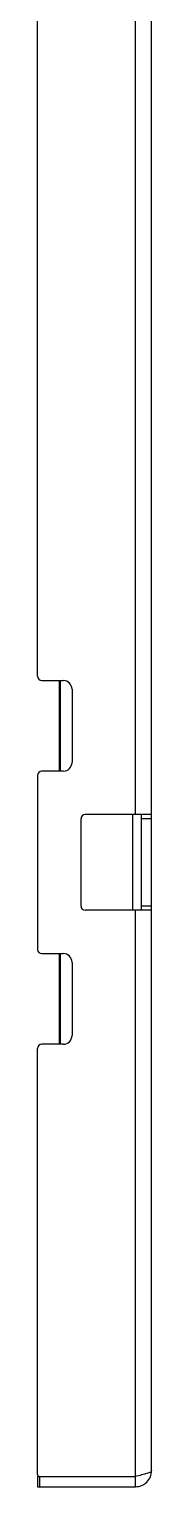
# Model space of a CAD drawing. Header units: inches. Extents: x 0 to 137, y 0 to 88.
# Drawn here: x 89.47 to 90.29, y 45.64 to 56.14 of the extents above; entities that cross this region are included whole.
import ezdxf

# ---------------------------------------------------------------- set-up
doc = ezdxf.new("R2010")
doc.units = ezdxf.units.IN
doc.header["$MEASUREMENT"] = 0

msp = doc.modelspace()

# ---------------------------------------------------------------- linework, layer by layer
at = {"color": 7, "linetype": 'Continuous', "lineweight": 25}
for p, q in [((90.29348, 45.7545), (90.29348, 81.0205)), ((90.17648, 50.4825), (90.17648, 76.2925)), ((89.46848, 51.479), (89.46848, 75.296)), ((89.49948, 51.448), (89.65548, 51.448)), ((89.62612, 51.448), (89.62612, 50.795)), ((89.63259, 51.448), (89.63259, 50.795)), ((89.71848, 51.385), (89.71848, 50.858)), ((89.46848, 50.764), (89.46848, 49.511)), ((89.65548, 50.795), (89.49948, 50.795)), ((89.78348, 49.8225), (89.78348, 50.4525)), ((90.29348, 50.4825), (89.81348, 50.4825)), ((90.15848, 49.7925), (90.15848, 50.4825)), ((90.21848, 50.4825), (90.21848, 49.7925)), ((90.29348, 50.4525), (90.21848, 50.4525)), ((90.29348, 49.7925), (89.81348, 49.7925)), ((90.17648, 45.6375), (90.17648, 49.7925)), ((90.29348, 49.8225), (90.21848, 49.8225)), ((89.49948, 49.48), (89.65548, 49.48)), ((89.62612, 49.48), (89.62612, 48.827)), ((89.63259, 49.48), (89.63259, 48.827)), ((89.71848, 49.417), (89.71848, 48.89)), ((89.46848, 45.7275), (89.46848, 48.796)), ((89.65548, 48.827), (89.49948, 48.827)), ((89.46848, 45.7125), (90.17648, 45.7125)), ((89.46848, 45.7125), (89.46848, 45.6375)), ((89.48348, 45.7125), (89.48348, 45.6375)), ((89.46848, 45.6375), (90.17648, 45.6375))]:
    msp.add_line(p, q, dxfattribs=at)
for centre, radius, start, end in [((89.49948, 51.479), 0.031, 180, 270), ((89.65548, 51.385), 0.063, 0, 90), ((89.65548, 50.858), 0.063, 270, 0), ((89.49948, 50.764), 0.031, 90, 180), ((89.81348, 50.4525), 0.03, 90, 180), ((89.81348, 49.8225), 0.03, 180, 270), ((89.49948, 49.511), 0.031, 180, 270), ((89.65548, 49.417), 0.063, 360, 90), ((89.65548, 48.89), 0.063, 270, 0), ((89.49948, 48.796), 0.031, 90, 180), ((89.48348, 45.7275), 0.015, 180, 270)]:
    msp.add_arc(centre, radius, start, end, dxfattribs=at)
msp.add_open_spline([(90.29348, 45.7545), (90.29172, 45.751), (90.2882, 45.744), (90.26115, 45.7335), (90.22247, 45.723), (90.19181, 45.716), (90.17648, 45.7125)], degree=3, dxfattribs=at)
msp.add_open_spline([(90.17648, 45.6375), (90.19181, 45.63926), (90.22247, 45.64278), (90.26115, 45.66983), (90.2882, 45.70851), (90.29172, 45.73917), (90.29348, 45.7545)], degree=3, knots=[0, 0, 0, 0, 0.249999992, 0.500000005, 0.75, 1, 1, 1, 1], dxfattribs=at)

doc.saveas('drawing.dxf')
